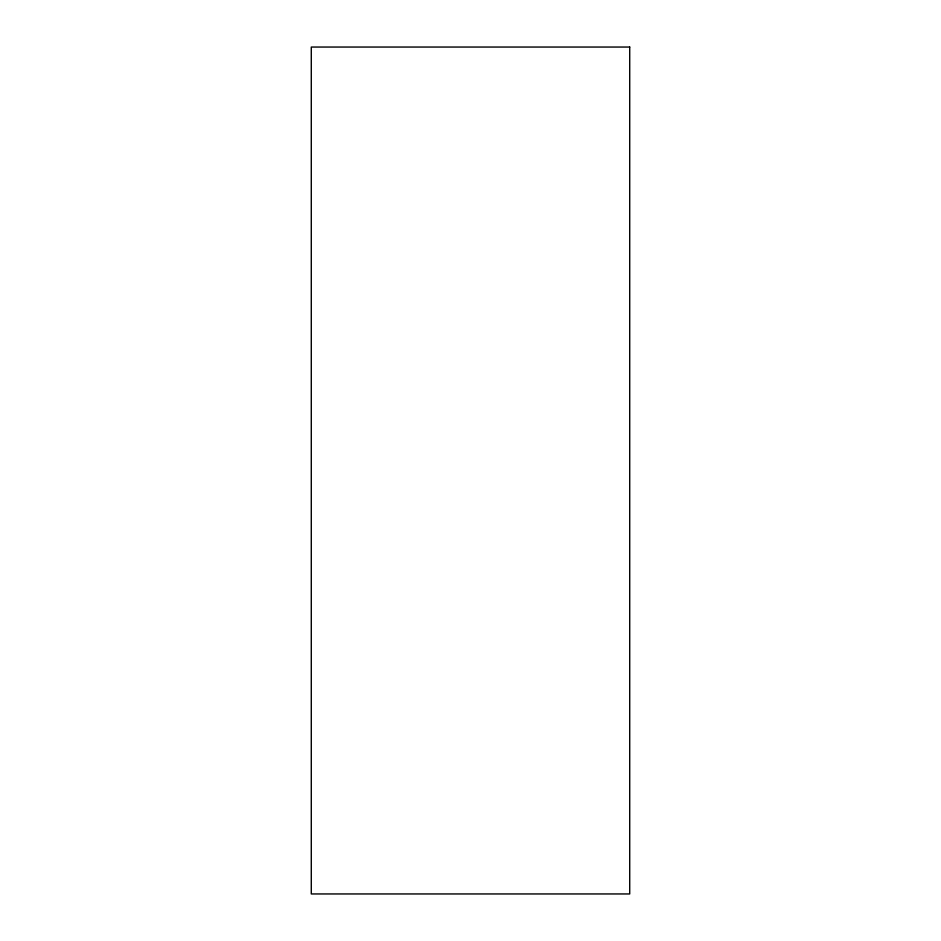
<?xml version="1.0" encoding="UTF-8"?>
<svg xmlns="http://www.w3.org/2000/svg" width="941" height="941" viewBox="0 0 941 941"><rect width="100%" height="100%" fill="white"/><g stroke="black" fill="none" stroke-linecap="round" stroke-linejoin="round"><path stroke-width="1.41" d="M629.717 47.05L311.283 47.05L311.283 893.95L629.717 893.95L629.717 47.05"/></g></svg>
